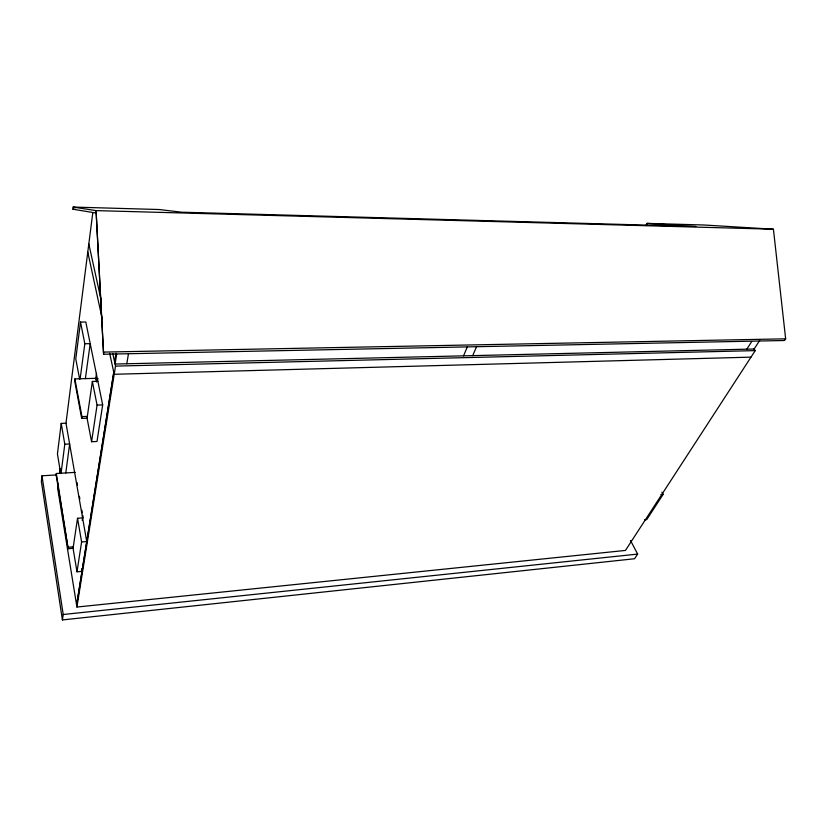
<?xml version="1.0" encoding="UTF-8"?>
<svg xmlns="http://www.w3.org/2000/svg" width="827" height="827" viewBox="0 0 827 827"><rect width="100%" height="100%" fill="white"/><g stroke="black" fill="none" stroke-linecap="round" stroke-linejoin="round"><path stroke-width="1.24" d="M646.859 225.585L647.014 223.383L703.87 224.996L773.421 229.213L785.65 338.822L784.534 340.507L103.592 354.235L96.066 210.616L773.421 229.213M56.174 474.946L41.981 475.794L41.35 481.407L62.407 619.93L634.557 558.752L637.648 554.09L630.484 540.455M95.756 212.973L72.89 209.21L73.138 207.07L159.053 209.52L181.733 212.208L695.889 226.464L647.014 223.383L646.125 225.099M92.789 212.735L65.984 423.197L61.208 423.403L57.435 453.961L60.671 473.489M75.205 472.382L56.329 473.499L56.143 474.987L68.134 548.714L73.076 548.301L77.531 518.281L82.586 517.909L82.214 520.39M58.314 483.444L57.683 488.395L76.601 605.064L113.764 372.222M59.575 473.53L60.206 468.578M61.064 473.22L64.795 444.233L61.208 423.403M97.865 381.299L92.355 381.454L87.073 418.183L91.57 441.742L97.007 441.484L102.672 404.91L85.801 322.013L80.508 322.065L75.774 358.908L79.671 379.345M96.521 373.339L95.798 378.321L74.875 378.911L74.647 380.699L81.687 418.4L87.073 418.183M65.798 472.941L69.633 443.996L64.795 444.233M80.136 378.756L84.83 343.732L80.508 322.065M85.377 378.611L90.205 343.65L84.83 343.732M81.687 418.4L81.945 416.612L74.875 378.911M68.134 548.714L56.329 473.499M62.407 619.93L63.214 614.502L41.981 475.794M103.592 354.235L96.066 210.616L73.138 207.07M91.57 441.742L97.079 405.116L92.355 381.454M81.563 568.883L81.976 571.354L76.983 571.819L81.604 541.985L77.531 518.281M114.622 361.988L116.018 353.222M116.669 354.028L115.067 364.035L754.121 349.015L759.672 340.455M113.816 372.439L76.632 605.281L76.921 607.039L625.46 550.431L755.227 350.617L753.769 348.518M76.921 607.039L115.522 366.103L112.772 353.501M126.789 363.766L128.474 353.791M463.523 355.848L467.462 346.627M472.682 355.631L476.672 346.441M746.812 349.19L751.64 341.675M661.92 492.158L663.161 494.35L646.714 519.625L644.512 519.832M63.214 614.502L637.648 554.09M68.341 547.247L73.293 546.833M81.604 541.985L86.732 541.561L65.984 423.197M660.918 494.536L663.161 494.35M81.945 416.612L87.331 416.394M97.079 405.116L102.672 404.91M95.56 378.766L98.144 378.694M750.988 357.14L114.209 374.28L109.671 353.294M115.522 366.103L755.227 350.617M103.913 352.085L785.65 338.822M72.89 209.21L75.453 209.283M88.82 243.903L101.401 301.473M87.776 252.07L102.217 318.85M95.798 378.321L96.552 382.064M76.973 482.482L77.418 485.015M79.413 496.376L79.857 498.898M81.852 510.259L82.297 512.781M82.741 515.304L83.186 517.836M73.076 548.301L76.983 571.819"/></g></svg>
